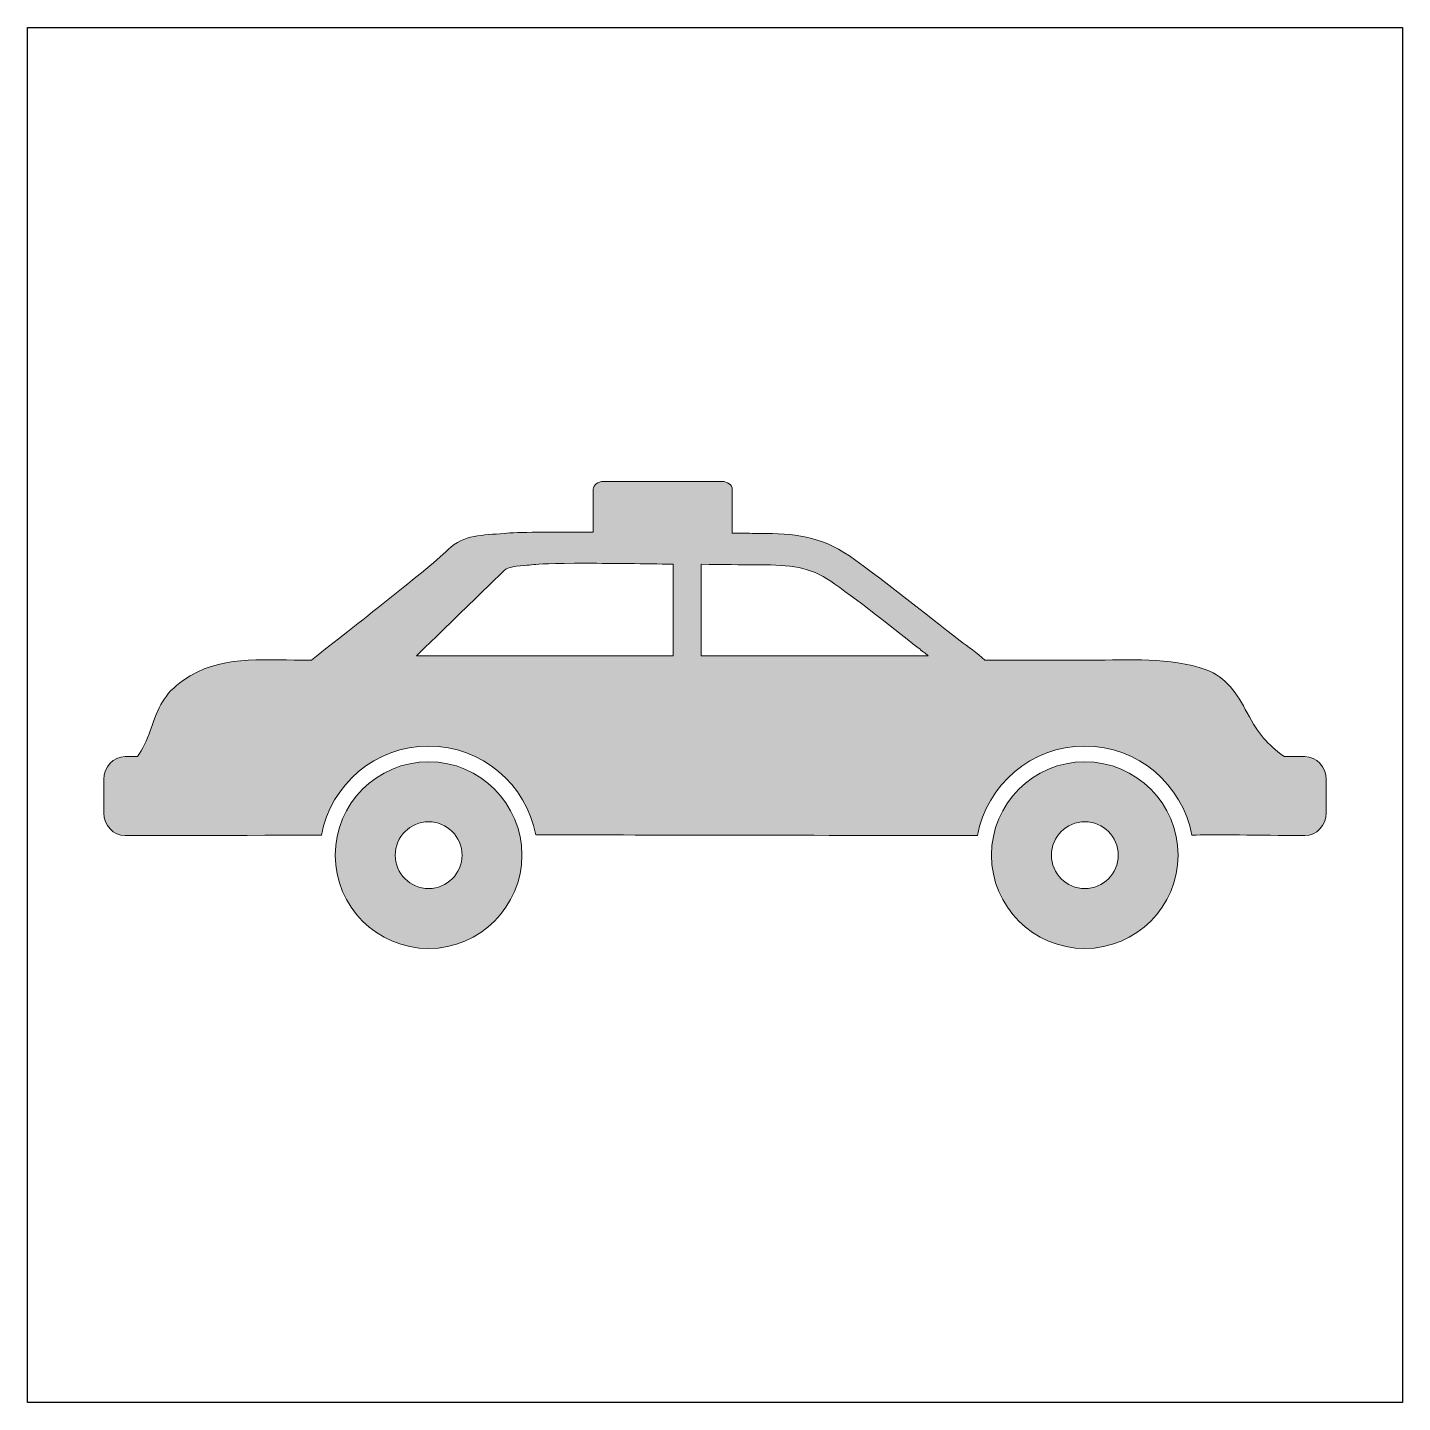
# Model space of a CAD drawing. Header units: inches. Extents: x 0 to 114, y 0 to 114.
import ezdxf

# ---------------------------------------------------------------- set-up
doc = ezdxf.new("R2010")
doc.units = ezdxf.units.IN
doc.header["$MEASUREMENT"] = 0
doc.layers.add('Image Background', color=7, linetype='Continuous')
doc.layers.add('Layer 1', color=7, linetype='Continuous')
picture_1 = doc.add_image_def('image1.png', size_in_pixel=(1350, 1350))

msp = doc.modelspace()

# ---------------------------------------------------------------- hatches: boundary and pattern name
at = {"layer": 'Layer 1', "true_color": 0xf6921e}
h = msp.add_hatch(color=30, dxfattribs=at)
h.dxf.hatch_style = 2
edge = h.paths.add_edge_path()
edge.add_spline(control_points=[(87.89, 54.57), (92.32, 54.57), (96.01, 51.37), (96.79, 47.17), (97.77, 47.18), (98.53, 47.19), (99.04, 47.2), (99.16, 47.18), (106.19, 47.13), (106.19, 47.13), (107.16, 47.13), (107.95, 47.97), (107.95, 49.02), (107.95, 49.02), (107.95, 51.79), (107.95, 51.79), (107.95, 52.84), (107.16, 53.69), (106.19, 53.69), (106.19, 53.69), (104.45, 53.69), (104.45, 53.69), (103, 54.83), (102.39, 55.46), (101.39, 57.33), (100.56, 58.88), (99.63, 60.33), (97.98, 60.91), (94.9, 61.98), (91.57, 61.71), (88.39, 61.71), (85.45, 61.71), (82.51, 61.71), (79.58, 61.71), (78.95, 62.31), (78.15, 62.85), (77.54, 63.31), (76.42, 64.15), (70.05, 69.29), (67.86, 70.67), (65.5, 72.16), (63.17, 72.25), (60.42, 72.25), (59.92, 72.25), (59.3, 72.26), (58.59, 72.26), (58.59, 72.26), (58.59, 75.91), (58.59, 75.91), (58.59, 76.26), (58.19, 76.56), (57.72, 76.56), (57.72, 76.56), (47.89, 76.56), (47.89, 76.56), (47.41, 76.56), (47.03, 76.26), (47.03, 75.91), (47.03, 75.91), (47.03, 72.36), (47.03, 72.36), (43.59, 72.37), (40.64, 72.35), (39.64, 72.25), (37.82, 72.07), (36.3, 72.19), (34.97, 70.9), (33.04, 69.04), (26.28, 63.86), (23.61, 61.71), (23.34, 61.71), (23.07, 61.71), (22.79, 61.71), (19.44, 61.71), (15.91, 62.13), (12.97, 60.05), (11.29, 58.87), (10.91, 57.82), (10.23, 55.93), (9.88, 54.96), (9.6, 54.35), (9.15, 53.69), (9.15, 53.69), (8.11, 53.69), (8.11, 53.69), (7.13, 53.69), (6.35, 52.84), (6.35, 51.79), (6.35, 51.79), (6.35, 49.02), (6.35, 49.02), (6.35, 47.97), (7.13, 47.13), (8.11, 47.13), (8.11, 47.13), (15.83, 47.14), (24.43, 47.16), (25.22, 51.37), (28.91, 54.57), (33.35, 54.57), (37.77, 54.57), (41.46, 51.38), (42.25, 47.18), (42.75, 47.18), (43.23, 47.18), (43.68, 47.18), (51.05, 47.18), (66.25, 47.14), (78.97, 47.13), (79.75, 51.36), (83.45, 54.57), (87.89, 54.57)], knot_values=[0, 0, 0, 0, 1, 1, 1, 2, 2, 2, 3, 3, 3, 4, 4, 4, 5, 5, 5, 6, 6, 6, 7, 7, 7, 8, 8, 8, 9, 9, 9, 10, 10, 10, 11, 11, 11, 12, 12, 12, 13, 13, 13, 14, 14, 14, 15, 15, 15, 16, 16, 16, 17, 17, 17, 18, 18, 18, 19, 19, 19, 20, 20, 20, 21, 21, 21, 22, 22, 22, 23, 23, 23, 24, 24, 24, 25, 25, 25, 26, 26, 26, 27, 27, 27, 28, 28, 28, 29, 29, 29, 30, 30, 30, 31, 31, 31, 32, 32, 32, 33, 33, 33, 34, 34, 34, 35, 35, 35, 36, 36, 36, 37, 37, 37, 37], degree=3, periodic=1)
edge = h.paths.add_edge_path()
edge.add_spline(control_points=[(53.67, 62.08), (53.67, 62.08), (32.34, 62.08), (32.34, 62.08), (32.37, 62.1), (32.42, 62.15), (32.41, 62.14), (32.34, 62.08), (39.49, 69.03), (39.49, 69.03), (39.83, 69.43), (40.21, 69.49), (41.33, 69.59), (41.58, 69.6), (41.83, 69.63), (42.1, 69.65), (42.45, 69.71), (43.52, 69.76), (46.49, 69.76), (48.68, 69.76), (51.29, 69.72), (53.67, 69.69), (53.67, 69.69), (53.67, 62.08), (53.67, 62.08)], knot_values=[0, 0, 0, 0, 1, 1, 1, 2, 2, 2, 3, 3, 3, 4, 4, 4, 5, 5, 5, 6, 6, 6, 7, 7, 7, 8, 8, 8, 8], degree=3, periodic=1)
edge = h.paths.add_edge_path()
edge.add_spline(control_points=[(55.99, 62.08), (55.99, 62.08), (55.99, 69.68), (55.99, 69.68), (57.81, 69.65), (59.38, 69.64), (60.42, 69.64), (62.96, 69.64), (64.74, 69.57), (66.46, 68.47), (67.95, 67.53), (71.77, 64.52), (74.05, 62.73), (74.36, 62.48), (74.62, 62.28), (74.88, 62.08), (74.88, 62.08), (55.99, 62.08), (55.99, 62.08)], knot_values=[0, 0, 0, 0, 1, 1, 1, 2, 2, 2, 3, 3, 3, 4, 4, 4, 5, 5, 5, 6, 6, 6, 6], degree=3, periodic=1)
h = msp.add_hatch(color=30, dxfattribs=at)
h.dxf.hatch_style = 2
edge = h.paths.add_edge_path()
edge.add_spline(control_points=[(33.35, 53.26), (29.07, 53.26), (25.58, 49.78), (25.58, 45.5), (25.58, 41.22), (29.07, 37.74), (33.35, 37.74), (37.62, 37.74), (41.1, 41.22), (41.1, 45.5), (41.1, 49.78), (37.62, 53.26), (33.35, 53.26)], knot_values=[0, 0, 0, 0, 1, 1, 1, 2, 2, 2, 3, 3, 3, 4, 4, 4, 4], degree=3, periodic=1)
edge = h.paths.add_edge_path()
edge.add_spline(control_points=[(33.35, 42.72), (31.81, 42.72), (30.57, 43.97), (30.57, 45.5), (30.57, 47.02), (31.81, 48.27), (33.35, 48.27), (34.88, 48.27), (36.12, 47.02), (36.12, 45.5), (36.12, 43.97), (34.88, 42.72), (33.35, 42.72)], knot_values=[0, 0, 0, 0, 1, 1, 1, 2, 2, 2, 3, 3, 3, 4, 4, 4, 4], degree=3, periodic=1)
h = msp.add_hatch(color=30, dxfattribs=at)
h.dxf.hatch_style = 2
edge = h.paths.add_edge_path()
edge.add_spline(control_points=[(87.89, 53.26), (83.61, 53.26), (80.13, 49.78), (80.13, 45.5), (80.13, 41.22), (83.61, 37.74), (87.89, 37.74), (92.17, 37.74), (95.65, 41.22), (95.65, 45.5), (95.65, 49.78), (92.17, 53.26), (87.89, 53.26)], knot_values=[0, 0, 0, 0, 1, 1, 1, 2, 2, 2, 3, 3, 3, 4, 4, 4, 4], degree=3, periodic=1)
edge = h.paths.add_edge_path()
edge.add_spline(control_points=[(87.89, 42.72), (86.35, 42.72), (85.12, 43.97), (85.12, 45.5), (85.12, 47.02), (86.35, 48.27), (87.89, 48.27), (89.42, 48.27), (90.67, 47.02), (90.67, 45.5), (90.67, 43.97), (89.42, 42.72), (87.89, 42.72)], knot_values=[0, 0, 0, 0, 1, 1, 1, 2, 2, 2, 3, 3, 3, 4, 4, 4, 4], degree=3, periodic=1)

# ---------------------------------------------------------------- linework, layer by layer
at = {"layer": 'Layer 1', "lineweight": 0}
for points, knots in [([(87.89, 54.57), (92.32, 54.57), (96.01, 51.37), (96.79, 47.17), (97.77, 47.18), (98.53, 47.19), (99.04, 47.2), (99.16, 47.18), (106.19, 47.13), (106.19, 47.13), (107.16, 47.13), (107.95, 47.97), (107.95, 49.02), (107.95, 49.02), (107.95, 51.79), (107.95, 51.79), (107.95, 52.84), (107.16, 53.69), (106.19, 53.69), (106.19, 53.69), (104.45, 53.69), (104.45, 53.69), (103, 54.83), (102.39, 55.46), (101.39, 57.33), (100.56, 58.88), (99.63, 60.33), (97.98, 60.91), (94.9, 61.98), (91.57, 61.71), (88.39, 61.71), (85.45, 61.71), (82.51, 61.71), (79.58, 61.71), (78.95, 62.31), (78.15, 62.85), (77.54, 63.31), (76.42, 64.15), (70.05, 69.29), (67.86, 70.67), (65.5, 72.16), (63.17, 72.25), (60.42, 72.25), (59.92, 72.25), (59.3, 72.26), (58.59, 72.26), (58.59, 72.26), (58.59, 75.91), (58.59, 75.91), (58.59, 76.26), (58.19, 76.56), (57.72, 76.56), (57.72, 76.56), (47.89, 76.56), (47.89, 76.56), (47.41, 76.56), (47.03, 76.26), (47.03, 75.91), (47.03, 75.91), (47.03, 72.36), (47.03, 72.36), (43.59, 72.37), (40.64, 72.35), (39.64, 72.25), (37.82, 72.07), (36.3, 72.19), (34.97, 70.9), (33.04, 69.04), (26.28, 63.86), (23.61, 61.71), (23.34, 61.71), (23.07, 61.71), (22.79, 61.71), (19.44, 61.71), (15.91, 62.13), (12.97, 60.05), (11.29, 58.87), (10.91, 57.82), (10.23, 55.93), (9.88, 54.96), (9.6, 54.35), (9.15, 53.69), (9.15, 53.69), (8.11, 53.69), (8.11, 53.69), (7.13, 53.69), (6.35, 52.84), (6.35, 51.79), (6.35, 51.79), (6.35, 49.02), (6.35, 49.02), (6.35, 47.97), (7.13, 47.13), (8.11, 47.13), (8.11, 47.13), (15.83, 47.14), (24.43, 47.16), (25.22, 51.37), (28.91, 54.57), (33.35, 54.57), (37.77, 54.57), (41.46, 51.38), (42.25, 47.18), (42.75, 47.18), (43.23, 47.18), (43.68, 47.18), (51.05, 47.18), (66.25, 47.14), (78.97, 47.13), (79.75, 51.36), (83.45, 54.57), (87.89, 54.57)], [0, 0, 0, 0, 1, 1, 1, 2, 2, 2, 3, 3, 3, 4, 4, 4, 5, 5, 5, 6, 6, 6, 7, 7, 7, 8, 8, 8, 9, 9, 9, 10, 10, 10, 11, 11, 11, 12, 12, 12, 13, 13, 13, 14, 14, 14, 15, 15, 15, 16, 16, 16, 17, 17, 17, 18, 18, 18, 19, 19, 19, 20, 20, 20, 21, 21, 21, 22, 22, 22, 23, 23, 23, 24, 24, 24, 25, 25, 25, 26, 26, 26, 27, 27, 27, 28, 28, 28, 29, 29, 29, 30, 30, 30, 31, 31, 31, 32, 32, 32, 33, 33, 33, 34, 34, 34, 35, 35, 35, 36, 36, 36, 37, 37, 37, 37]), ([(53.67, 62.08), (53.67, 62.08), (32.34, 62.08), (32.34, 62.08), (32.37, 62.1), (32.42, 62.15), (32.41, 62.14), (32.34, 62.08), (39.49, 69.03), (39.49, 69.03), (39.83, 69.43), (40.21, 69.49), (41.33, 69.59), (41.58, 69.6), (41.83, 69.63), (42.1, 69.65), (42.45, 69.71), (43.52, 69.76), (46.49, 69.76), (48.68, 69.76), (51.29, 69.72), (53.67, 69.69), (53.67, 69.69), (53.67, 62.08), (53.67, 62.08)], [0, 0, 0, 0, 1, 1, 1, 2, 2, 2, 3, 3, 3, 4, 4, 4, 5, 5, 5, 6, 6, 6, 7, 7, 7, 8, 8, 8, 8]), ([(55.99, 62.08), (55.99, 62.08), (55.99, 69.68), (55.99, 69.68), (57.81, 69.65), (59.38, 69.64), (60.42, 69.64), (62.96, 69.64), (64.74, 69.57), (66.46, 68.47), (67.95, 67.53), (71.77, 64.52), (74.05, 62.73), (74.36, 62.48), (74.62, 62.28), (74.88, 62.08), (74.88, 62.08), (55.99, 62.08), (55.99, 62.08)], [0, 0, 0, 0, 1, 1, 1, 2, 2, 2, 3, 3, 3, 4, 4, 4, 5, 5, 5, 6, 6, 6, 6]), ([(33.35, 53.26), (29.07, 53.26), (25.58, 49.78), (25.58, 45.5), (25.58, 41.22), (29.07, 37.74), (33.35, 37.74), (37.62, 37.74), (41.1, 41.22), (41.1, 45.5), (41.1, 49.78), (37.62, 53.26), (33.35, 53.26)], [0, 0, 0, 0, 1, 1, 1, 2, 2, 2, 3, 3, 3, 4, 4, 4, 4]), ([(87.89, 53.26), (83.61, 53.26), (80.13, 49.78), (80.13, 45.5), (80.13, 41.22), (83.61, 37.74), (87.89, 37.74), (92.17, 37.74), (95.65, 41.22), (95.65, 45.5), (95.65, 49.78), (92.17, 53.26), (87.89, 53.26)], [0, 0, 0, 0, 1, 1, 1, 2, 2, 2, 3, 3, 3, 4, 4, 4, 4]), ([(33.35, 42.72), (31.81, 42.72), (30.57, 43.97), (30.57, 45.5), (30.57, 47.02), (31.81, 48.27), (33.35, 48.27), (34.88, 48.27), (36.12, 47.02), (36.12, 45.5), (36.12, 43.97), (34.88, 42.72), (33.35, 42.72)], [0, 0, 0, 0, 1, 1, 1, 2, 2, 2, 3, 3, 3, 4, 4, 4, 4]), ([(87.89, 42.72), (86.35, 42.72), (85.12, 43.97), (85.12, 45.5), (85.12, 47.02), (86.35, 48.27), (87.89, 48.27), (89.42, 48.27), (90.67, 47.02), (90.67, 45.5), (90.67, 43.97), (89.42, 42.72), (87.89, 42.72)], [0, 0, 0, 0, 1, 1, 1, 2, 2, 2, 3, 3, 3, 4, 4, 4, 4])]:
    msp.add_open_spline(points, degree=3, knots=knots, dxfattribs=at)

# ---------------------------------------------------------------- pictures from other files: only their frames are drawn
at = {"layer": 'Image Background'}
image = msp.add_image(picture_1, insert=(0, 0), size_in_units=(114.3, 114.3), dxfattribs=at)

doc.saveas('drawing.dxf')
